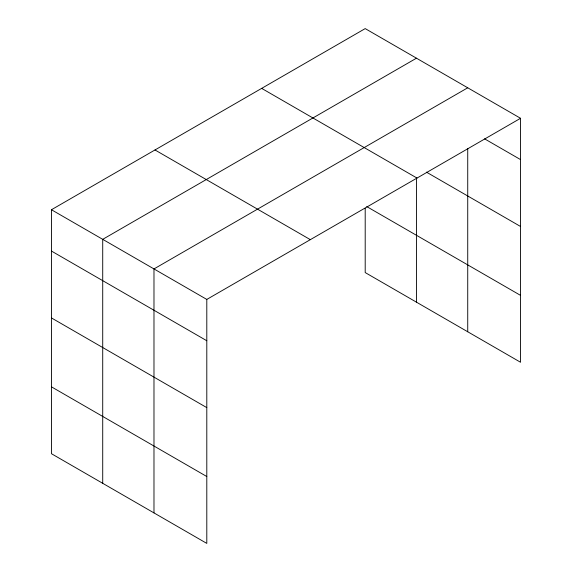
<?xml version="1.0" encoding="UTF-8"?>
<svg xmlns="http://www.w3.org/2000/svg" width="572" height="572" viewBox="0 0 572 572"><rect width="100%" height="100%" fill="white"/><g stroke="black" fill="none" stroke-linecap="round" stroke-linejoin="round"><path stroke-width="0.86" d="M520.549 118.29L206.799 299.428L206.799 543.4L51.451 453.71L51.451 209.738L365.201 28.6L520.549 118.29L520.549 362.262L365.201 272.572L365.201 208.337M416.466 58.194L102.717 239.339L102.717 483.311M467.732 87.795L153.982 268.933L153.982 512.905M484.57 138.832L520.549 159.602M426.412 172.129L520.549 226.483M261.661 88.374L417.009 178.064M366.731 206.578L520.549 295.381M154.991 149.964L310.339 239.654M51.451 209.738L206.799 299.428M51.451 251.058L206.799 340.748M51.451 317.932L206.799 407.622M51.451 386.836L206.799 476.526M467.732 148.47L467.732 331.767M416.466 177.871L416.466 302.166"/></g></svg>
